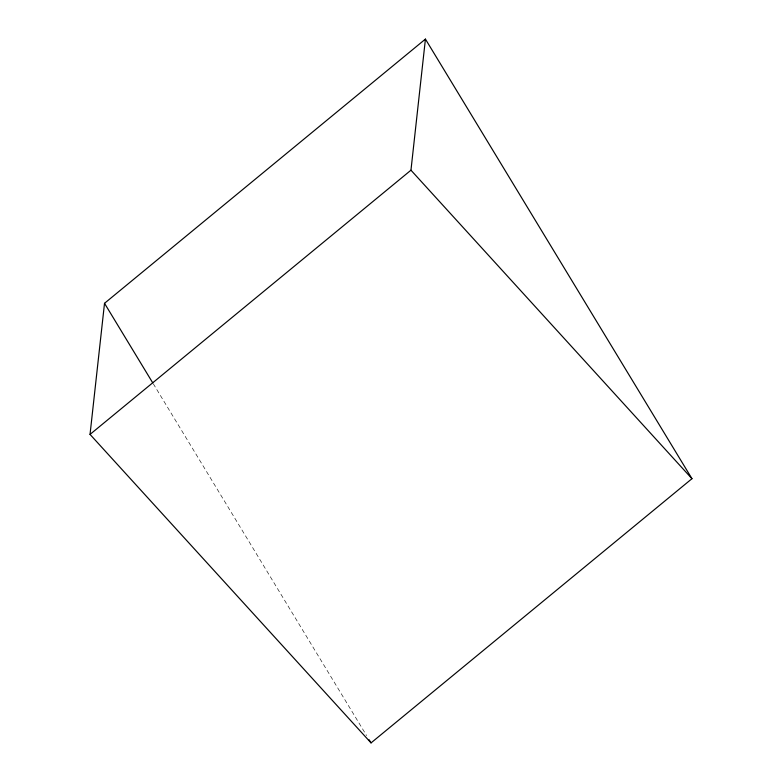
<?xml version="1.0" encoding="UTF-8"?>
<svg xmlns="http://www.w3.org/2000/svg" width="782" height="782" viewBox="0 0 782 782"><rect width="100%" height="100%" fill="white"/><g stroke="black" fill="none" stroke-linecap="round" stroke-linejoin="round"><path stroke-width="0.59" stroke-dasharray="3.91 2.93" d="M153.262 383.708L366.611 735.588"/><path stroke-width="1.17" d="M90.038 434.401L104.514 303.308L425.428 39.1L691.962 478.692L371.039 742.9L90.038 434.401L410.961 170.193L425.428 39.1M410.961 170.193L691.962 478.692M104.514 303.308L152.627 382.672M369.143 739.772L371.039 742.9"/></g></svg>
